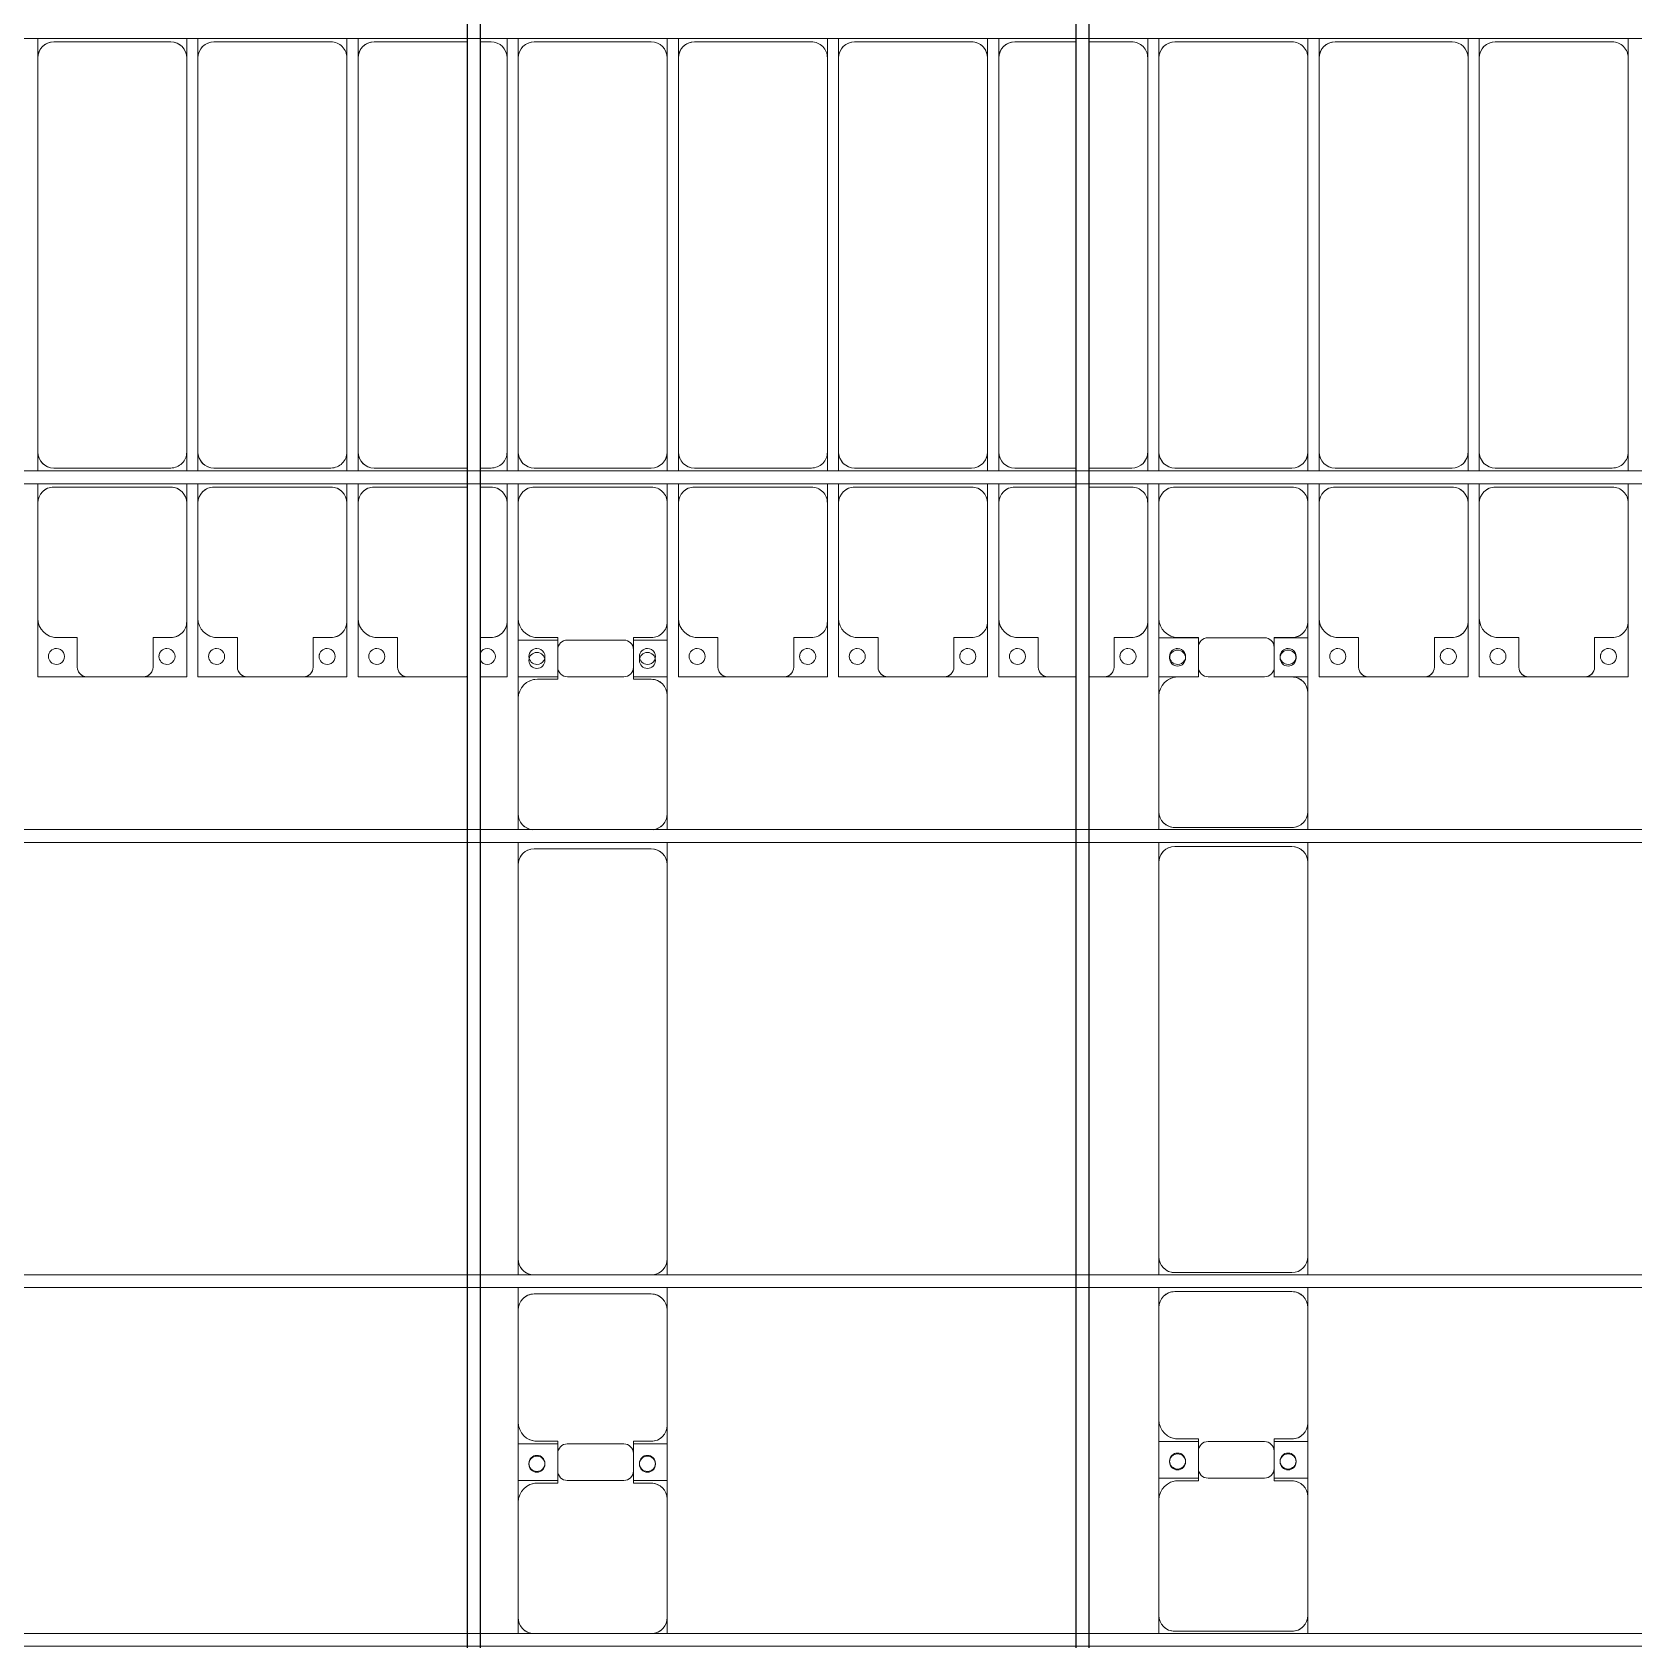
# Model space of a CAD drawing. Header units: millimetres. Extents: x -147246 to 112336, y -213734 to -86506.
# Drawn here: x -99865 to -94865, y -135865 to -130845 of the extents above; entities that cross this region are included whole.
import ezdxf

# ---------------------------------------------------------------- set-up
doc = ezdxf.new("R2010")
doc.units = ezdxf.units.MM
doc.layers.add('A-GENM', color=13, linetype='Continuous', lineweight=9)
doc.layers.add('S-BEAM', color=12, linetype='Continuous', lineweight=9)

# ---------------------------------------------------------------- blocks, each defined once
blk = doc.blocks.new('Dải phao đi lại kèm đỡ invester - DẢI PHAO ĐI LẠI-14853-BỐ TRÍ KHUNG KẾT CẤU BÈ PIN 05')
at = {"layer": 'A-GENM', "color": 7}
for p, q in [((40258.4, 620.3), (40258.4, 680.8)), ((40673.4, 670.3), (40308.4, 670.3)), ((40723.4, 680.8), (40723.4, 620.3)), ((40758.4, 620.3), (40758.4, 680.8)), ((41173.4, 670.3), (40808.4, 670.3)), ((41223.4, 680.8), (41223.4, 620.3)), ((41258.4, 620.3), (41258.4, 680.8)), ((41599.8, 670.3), (41308.4, 670.3)), ((41673.4, 670.3), (41639.8, 670.3)), ((41723.4, 680.8), (41723.4, 620.3)), ((41758.4, 620.3), (41758.4, 680.8)), ((42173.4, 670.3), (41808.4, 670.3)), ((42223.4, 680.8), (42223.4, 620.3)), ((42258.4, 620.3), (42258.4, 680.8)), ((42673.4, 670.3), (42308.4, 670.3)), ((42723.4, 680.8), (42723.4, 620.3)), ((42758.4, 620.3), (42758.4, 680.8)), ((43173.4, 670.3), (42808.4, 670.3)), ((43223.4, 680.8), (43223.4, 620.3)), ((43258.4, 620.3), (43258.4, 680.8)), ((43499.8, 670.3), (43308.4, 670.3)), ((43673.4, 670.3), (43539.8, 670.3)), ((43723.4, 680.8), (43723.4, 620.3)), ((43758.4, 620.3), (43758.4, 680.8)), ((44173.4, 670.3), (43808.4, 670.3)), ((44223.4, 680.8), (44223.4, 620.3)), ((44258.4, 620.3), (44258.4, 680.8)), ((44673.4, 670.3), (44308.4, 670.3)), ((44723.4, 680.8), (44723.4, 620.3)), ((44758.4, 620.3), (44758.4, 680.8)), ((45173.4, 670.3), (44808.4, 670.3)), ((45223.4, 680.8), (45223.4, 620.3)), ((40258.4, 620.3), (40258.4, -610.3)), ((40723.4, -610.3), (40723.4, 620.3)), ((40758.4, 620.3), (40758.4, -610.3)), ((41223.4, -610.3), (41223.4, 620.3)), ((41258.4, 620.3), (41258.4, -610.3)), ((41723.4, -610.3), (41723.4, 620.3)), ((41758.4, 620.3), (41758.4, -610.3)), ((42223.4, -610.3), (42223.4, 620.3)), ((42258.4, 620.3), (42258.4, -610.3)), ((42723.4, -610.3), (42723.4, 620.3)), ((42758.4, 620.3), (42758.4, -610.3)), ((43223.4, -610.3), (43223.4, 620.3)), ((43258.4, 620.3), (43258.4, -610.3)), ((43723.4, -610.3), (43723.4, 620.3)), ((43758.4, 620.3), (43758.4, -610.3)), ((44223.4, -610.3), (44223.4, 620.3)), ((44258.4, 620.3), (44258.4, -610.3)), ((44723.4, -610.3), (44723.4, 620.3)), ((44758.4, 620.3), (44758.4, -610.3)), ((45223.4, -610.3), (45223.4, 620.3)), ((40258.4, -669.2), (40258.4, -610.3)), ((40723.4, -610.3), (40723.4, -669.2)), ((40758.4, -669.2), (40758.4, -610.3)), ((41223.4, -610.3), (41223.4, -669.2)), ((41258.4, -669.2), (41258.4, -610.3)), ((41723.4, -610.3), (41723.4, -669.2)), ((41758.4, -669.2), (41758.4, -610.3)), ((42223.4, -610.3), (42223.4, -669.2)), ((42258.4, -669.2), (42258.4, -610.3)), ((42723.4, -610.3), (42723.4, -669.2)), ((42758.4, -669.2), (42758.4, -610.3)), ((43223.4, -610.3), (43223.4, -669.2)), ((43258.4, -669.2), (43258.4, -610.3)), ((43723.4, -610.3), (43723.4, -669.2)), ((43758.4, -669.2), (43758.4, -610.3)), ((44223.4, -610.3), (44223.4, -669.2)), ((44258.4, -669.2), (44258.4, -610.3)), ((44723.4, -610.3), (44723.4, -669.2)), ((44758.4, -669.2), (44758.4, -610.3)), ((45223.4, -610.3), (45223.4, -669.2)), ((40308.4, -660.3), (40673.4, -660.3)), ((40808.4, -660.3), (41173.4, -660.3)), ((41308.4, -660.3), (41599.8, -660.3)), ((41639.8, -660.3), (41673.4, -660.3)), ((41808.4, -660.3), (42173.4, -660.3)), ((42308.4, -660.3), (42673.4, -660.3)), ((42808.4, -660.3), (43173.4, -660.3)), ((43308.4, -660.3), (43499.8, -660.3)), ((43539.8, -660.3), (43673.4, -660.3)), ((43808.4, -660.3), (44173.4, -660.3)), ((44308.4, -660.3), (44673.4, -660.3)), ((44808.4, -660.3), (45173.4, -660.3)), ((40258.4, -769.7), (40258.4, -709.2)), ((40673.4, -719.7), (40308.4, -719.7)), ((40723.4, -709.2), (40723.4, -769.7)), ((40758.4, -769.7), (40758.4, -709.2)), ((41173.4, -719.7), (40808.4, -719.7)), ((41223.4, -709.2), (41223.4, -769.7)), ((41258.4, -769.7), (41258.4, -709.2)), ((41599.8, -719.7), (41308.4, -719.7)), ((41673.4, -719.7), (41639.8, -719.7)), ((41723.4, -709.2), (41723.4, -769.7)), ((41758.4, -769.7), (41758.4, -709.2)), ((42173.4, -719.7), (41808.4, -719.7)), ((42223.4, -709.2), (42223.4, -769.7)), ((42258.4, -769.7), (42258.4, -709.2)), ((42673.4, -719.7), (42308.4, -719.7)), ((42723.4, -709.2), (42723.4, -769.7)), ((42758.4, -769.7), (42758.4, -709.2)), ((43173.4, -719.7), (42808.4, -719.7)), ((43223.4, -709.2), (43223.4, -769.7)), ((43258.4, -769.7), (43258.4, -709.2)), ((43499.8, -719.7), (43308.4, -719.7)), ((43673.4, -719.7), (43539.8, -719.7)), ((43723.4, -709.2), (43723.4, -769.7)), ((43758.4, -769.7), (43758.4, -709.2)), ((44173.4, -719.7), (43808.4, -719.7)), ((44223.4, -709.2), (44223.4, -769.7)), ((44258.4, -769.7), (44258.4, -709.2)), ((44673.4, -719.7), (44308.4, -719.7)), ((44723.4, -709.2), (44723.4, -769.7)), ((44758.4, -769.7), (44758.4, -709.2)), ((45173.4, -719.7), (44808.4, -719.7)), ((45223.4, -709.2), (45223.4, -769.7)), ((40258.4, -769.7), (40258.4, -1129.7)), ((40723.4, -1139.7), (40723.4, -769.7)), ((40758.4, -769.7), (40758.4, -1129.7)), ((41223.4, -1139.7), (41223.4, -769.7)), ((41258.4, -769.7), (41258.4, -1129.7)), ((41723.4, -1139.7), (41723.4, -769.7)), ((41758.4, -769.7), (41758.4, -1129.7)), ((42223.4, -1139.7), (42223.4, -769.7)), ((42258.4, -769.7), (42258.4, -1129.7)), ((42723.4, -1139.7), (42723.4, -769.7)), ((42758.4, -769.7), (42758.4, -1129.7)), ((43223.4, -1139.7), (43223.4, -769.7)), ((43258.4, -769.7), (43258.4, -1129.7)), ((43723.4, -1139.7), (43723.4, -769.7)), ((43758.4, -769.7), (43758.4, -1129.7)), ((44223.4, -1139.7), (44223.4, -769.7)), ((44258.4, -769.7), (44258.4, -1129.7)), ((44723.4, -1139.7), (44723.4, -769.7)), ((44758.4, -769.7), (44758.4, -1129.7)), ((45223.4, -1139.7), (45223.4, -769.7)), ((40258.4, -1312.2), (40258.4, -1129.7)), ((40723.4, -1139.7), (40723.4, -1312.2)), ((40758.4, -1312.2), (40758.4, -1129.7)), ((41223.4, -1139.7), (41223.4, -1312.2)), ((41258.4, -1312.2), (41258.4, -1129.7)), ((41723.4, -1139.7), (41723.4, -1312.2)), ((41758.4, -1312.2), (41758.4, -1129.7)), ((42223.4, -1139.7), (42223.4, -1312.2)), ((42258.4, -1312.2), (42258.4, -1129.7)), ((42723.4, -1139.7), (42723.4, -1312.2)), ((42758.4, -1312.2), (42758.4, -1129.7)), ((43223.4, -1139.7), (43223.4, -1312.2)), ((43258.4, -1312.2), (43258.4, -1129.7)), ((43723.4, -1139.7), (43723.4, -1312.2)), ((43758.4, -1312.2), (43758.4, -1129.7)), ((44223.4, -1139.7), (44223.4, -1312.2)), ((44258.4, -1312.2), (44258.4, -1129.7)), ((44723.4, -1139.7), (44723.4, -1312.2)), ((44758.4, -1312.2), (44758.4, -1129.7)), ((45223.4, -1139.7), (45223.4, -1312.2)), ((40318.4, -1189.7), (40381.8, -1189.7)), ((40381.8, -1189.7), (40381.8, -1282.2)), ((40618.2, -1282.2), (40618.2, -1189.7)), ((40618.2, -1189.7), (40673.4, -1189.7)), ((40818.4, -1189.7), (40881.8, -1189.7)), ((40881.8, -1189.7), (40881.8, -1282.2)), ((41118.2, -1282.2), (41118.2, -1189.7)), ((41118.2, -1189.7), (41173.4, -1189.7)), ((41318.4, -1189.7), (41381.8, -1189.7)), ((41381.8, -1189.7), (41381.8, -1282.2)), ((41639.8, -1189.7), (41673.4, -1189.7)), ((41818.4, -1189.7), (41881.8, -1189.7)), ((41881.8, -1189.7), (41881.8, -1282.2)), ((42118.2, -1282.2), (42118.2, -1189.7)), ((42118.2, -1189.7), (42173.4, -1189.7)), ((42318.4, -1189.7), (42381.8, -1189.7)), ((42381.8, -1189.7), (42381.8, -1282.2)), ((42618.2, -1282.2), (42618.2, -1189.7)), ((42618.2, -1189.7), (42673.4, -1189.7)), ((42818.4, -1189.7), (42881.8, -1189.7)), ((42881.8, -1189.7), (42881.8, -1282.2)), ((43118.2, -1282.2), (43118.2, -1189.7)), ((43118.2, -1189.7), (43173.4, -1189.7)), ((43318.4, -1189.7), (43381.8, -1189.7)), ((43381.8, -1189.7), (43381.8, -1282.2)), ((43618.2, -1282.2), (43618.2, -1189.7)), ((43618.2, -1189.7), (43673.4, -1189.7)), ((43818.4, -1189.7), (43881.8, -1189.7)), ((43881.8, -1189.7), (43881.8, -1282.2)), ((44118.2, -1282.2), (44118.2, -1189.7)), ((44118.2, -1189.7), (44173.4, -1189.7)), ((44318.4, -1189.7), (44381.8, -1189.7)), ((44381.8, -1189.7), (44381.8, -1282.2)), ((44618.2, -1282.2), (44618.2, -1189.7)), ((44618.2, -1189.7), (44673.4, -1189.7)), ((44818.4, -1189.7), (44881.8, -1189.7)), ((44881.8, -1189.7), (44881.8, -1282.2)), ((45118.2, -1282.2), (45118.2, -1189.7)), ((45118.2, -1189.7), (45173.4, -1189.7)), ((40411.8, -1312.2), (40258.4, -1312.2)), ((40411.8, -1312.2), (40588.2, -1312.2)), ((40723.4, -1312.2), (40588.2, -1312.2)), ((40911.8, -1312.2), (40758.4, -1312.2)), ((40911.8, -1312.2), (41088.2, -1312.2)), ((41223.4, -1312.2), (41088.2, -1312.2)), ((41411.8, -1312.2), (41258.4, -1312.2)), ((41411.8, -1312.2), (41588.2, -1312.2)), ((41599.8, -1312.2), (41588.2, -1312.2)), ((41723.4, -1312.2), (41639.8, -1312.2)), ((41881.6, -1312.2), (41758.4, -1312.2)), ((41911.8, -1312.2), (42088.2, -1312.2)), ((42223.4, -1312.2), (42118, -1312.2)), ((42411.8, -1312.2), (42258.4, -1312.2)), ((42411.8, -1312.2), (42588.2, -1312.2)), ((42723.4, -1312.2), (42588.2, -1312.2)), ((42911.8, -1312.2), (42758.4, -1312.2)), ((42911.8, -1312.2), (43088.2, -1312.2)), ((43223.4, -1312.2), (43088.2, -1312.2)), ((43411.8, -1312.2), (43258.4, -1312.2)), ((43411.8, -1312.2), (43499.8, -1312.2)), ((43539.8, -1312.2), (43588.2, -1312.2)), ((43723.4, -1312.2), (43588.2, -1312.2)), ((43881.7, -1312.2), (43758.4, -1312.2)), ((43911.8, -1312.2), (44088.2, -1312.2)), ((44223.4, -1312.2), (44117.1, -1312.2)), ((44411.8, -1312.2), (44258.4, -1312.2)), ((44411.8, -1312.2), (44588.2, -1312.2)), ((44723.4, -1312.2), (44588.2, -1312.2)), ((44911.8, -1312.2), (44758.4, -1312.2)), ((44911.8, -1312.2), (45088.2, -1312.2)), ((45223.4, -1312.2), (45088.2, -1312.2))]:
    blk.add_line(p, q, dxfattribs=at)
for centre, radius, start, end in [((40308.4, 620.3), 50, 90, 180), ((40308.4, 620.3), 50, 90, 165), ((40673.4, 620.3), 50, 0, 90), ((40673.4, 620.3), 50, 0, 89.2421), ((40808.4, 620.3), 50, 90, 180), ((40808.4, 620.3), 50, 90, 165), ((41173.4, 620.3), 50, 360, 90), ((41173.4, 620.3), 50, 360, 90), ((41308.4, 620.3), 50, 90, 180), ((41308.4, 620.3), 50, 90, 165), ((41673.4, 620.3), 50, 0, 90), ((41673.4, 620.3), 50, 0, 90), ((41808.4, 620.3), 50, 90, 180), ((41808.4, 620.3), 50, 90, 165), ((42173.4, 620.3), 50, 0, 90), ((42173.4, 620.3), 50, 0, 90), ((42308.4, 620.3), 50, 90, 180), ((42308.4, 620.3), 50, 90, 165), ((42673.4, 620.3), 50, 360, 90), ((42673.4, 620.3), 50, 360, 90), ((42808.4, 620.3), 50, 90, 180), ((42808.4, 620.3), 50, 90, 165), ((43173.4, 620.3), 50, 0, 90), ((43173.4, 620.3), 50, 45, 90), ((43308.4, 620.3), 50, 90, 180), ((43308.4, 620.3), 50, 90, 165), ((43673.4, 620.3), 50, 360, 90), ((43673.4, 620.3), 50, 360, 90), ((43808.4, 620.3), 50, 90, 180), ((43808.4, 620.3), 50, 90, 165), ((44173.4, 620.3), 50, 360, 90), ((44173.4, 620.3), 50, 360, 90), ((44308.4, 620.3), 50, 90, 180), ((44308.4, 620.3), 50, 90, 165), ((44673.4, 620.3), 50, 0, 90), ((44673.4, 620.3), 50, 0, 90), ((44808.4, 620.3), 50, 90, 180), ((44808.4, 620.3), 50, 90, 165), ((45173.4, 620.3), 50, 360, 90), ((45173.4, 620.3), 50, 360, 90), ((43173.4, 620.3), 50, 0, 39.5622), ((40308.4, -610.3), 50, 180, 270), ((40308.4, -610.3), 50, 180, 255), ((40673.4, -610.3), 50, 270, 0), ((40673.4, -610.3), 50, 315, 0), ((40808.4, -610.3), 50, 180, 270), ((40808.4, -610.3), 50, 180, 255), ((41173.4, -610.3), 50, 270, 0), ((41173.4, -610.3), 50, 315, 0), ((41308.4, -610.3), 50, 180, 270), ((41308.4, -610.3), 50, 180, 255), ((41673.4, -610.3), 50, 270, 0), ((41673.4, -610.3), 50, 315, 0), ((41808.4, -610.3), 50, 180, 270), ((41808.4, -610.3), 50, 180, 255), ((42173.4, -610.3), 50, 270, 360), ((42173.4, -610.3), 50, 315, 360), ((42308.4, -610.3), 50, 180, 270), ((42308.4, -610.3), 50, 180, 255), ((42673.4, -610.3), 50, 270, 0), ((42673.4, -610.3), 50, 315, 0), ((42808.4, -610.3), 50, 180, 270), ((42808.4, -610.3), 50, 180, 255), ((43173.4, -610.3), 50, 270, 360), ((43173.4, -610.3), 50, 320.4476, 360), ((43308.4, -610.3), 50, 180, 270), ((43308.4, -610.3), 50, 180, 255), ((43673.4, -610.3), 50, 270, 360), ((43673.4, -610.3), 50, 315, 360), ((43808.4, -610.3), 50, 180, 270), ((43808.4, -610.3), 50, 180, 255), ((44173.4, -610.3), 50, 270, 360), ((44173.4, -610.3), 50, 315, 360), ((44308.4, -610.3), 50, 180, 270), ((44308.4, -610.3), 50, 180, 255), ((44673.4, -610.3), 50, 270, 360), ((44673.4, -610.3), 50, 315, 360), ((44808.4, -610.3), 50, 180, 270), ((44808.4, -610.3), 50, 180, 255), ((45173.4, -610.3), 50, 270, 0), ((45173.4, -610.3), 50, 315, 0), ((40308.4, -769.7), 50, 90, 180), ((40308.4, -769.7), 50, 90, 135), ((40673.4, -769.7), 50, 0, 90), ((40673.4, -769.7), 50, 45, 89.2357), ((40808.4, -769.7), 50, 90, 180), ((40808.4, -769.7), 50, 90, 135), ((41173.4, -769.7), 50, 0, 90), ((41173.4, -769.7), 50, 45, 90), ((41308.4, -769.7), 50, 90, 180), ((41308.4, -769.7), 50, 90, 135), ((41673.4, -769.7), 50, 0, 90), ((41673.4, -769.7), 50, 45, 90), ((41808.4, -769.7), 50, 90, 180), ((41808.4, -769.7), 50, 90, 135), ((42173.4, -769.7), 50, 360, 90), ((42173.4, -769.7), 50, 45, 90), ((42308.4, -769.7), 50, 90, 180), ((42308.4, -769.7), 50, 90, 135), ((42673.4, -769.7), 50, 360, 90), ((42673.4, -769.7), 50, 45, 90), ((42808.4, -769.7), 50, 90, 180), ((42808.4, -769.7), 50, 90, 135), ((43173.4, -769.7), 50, 0, 90), ((43173.4, -769.7), 50, 45, 90), ((43308.4, -769.7), 50, 90, 180), ((43308.4, -769.7), 50, 90, 135), ((43673.4, -769.7), 50, 360, 90), ((43673.4, -769.7), 50, 45, 90), ((43808.4, -769.7), 50, 90, 180), ((43808.4, -769.7), 50, 90, 135), ((44173.4, -769.7), 50, 360, 90), ((44173.4, -769.7), 50, 45, 90), ((44308.4, -769.7), 50, 90, 180), ((44308.4, -769.7), 50, 90, 135), ((44673.4, -769.7), 50, 0, 90), ((44673.4, -769.7), 50, 45, 90), ((44808.4, -769.7), 50, 90, 180), ((44808.4, -769.7), 50, 90, 135), ((45173.4, -769.7), 50, 360, 90), ((45173.4, -769.7), 50, 45, 90), ((40318.4, -1129.7), 60, 180, 270), ((40673.4, -1139.7), 50, 270, 0), ((40818.4, -1129.7), 60, 180, 270), ((41173.4, -1139.7), 50, 270, 360), ((41318.4, -1129.7), 60, 180, 270), ((41673.4, -1139.7), 50, 270, 360), ((41818.4, -1129.7), 60, 180, 270), ((42173.4, -1139.7), 50, 270, 0), ((42318.4, -1129.7), 60, 180, 270), ((42673.4, -1139.7), 50, 270, 0), ((42818.4, -1129.7), 60, 180, 270), ((43173.4, -1139.7), 50, 270, 0), ((43318.4, -1129.7), 60, 180, 270), ((43673.4, -1139.7), 50, 270, 360), ((43818.4, -1129.7), 60, 180, 270), ((44173.4, -1139.7), 50, 270, 360), ((44318.4, -1129.7), 60, 180, 270), ((44673.4, -1139.7), 50, 270, 360), ((44818.4, -1129.7), 60, 180, 270), ((45173.4, -1139.7), 50, 270, 0), ((40318.4, -1129.7), 60, 240, 270), ((40673.4, -1139.7), 50, 270.7665, 315), ((40818.4, -1129.7), 60, 240, 270), ((41173.4, -1139.7), 50, 270, 315), ((41318.4, -1129.7), 60, 240, 270), ((41673.4, -1139.7), 50, 270, 315), ((41818.4, -1129.7), 60, 240, 270), ((42173.4, -1139.7), 50, 270, 315), ((42318.4, -1129.7), 60, 240, 270), ((42673.4, -1139.7), 50, 270, 315), ((42818.4, -1129.7), 60, 240, 270), ((43173.4, -1139.7), 50, 270, 315), ((43318.4, -1129.7), 60, 240, 270), ((43673.4, -1139.7), 50, 270, 315), ((43818.4, -1129.7), 60, 240, 270), ((44173.4, -1139.7), 50, 270, 315), ((44318.4, -1129.7), 60, 240, 270), ((44673.4, -1139.7), 50, 270, 315), ((44818.4, -1129.7), 60, 240, 270), ((45173.4, -1139.7), 50, 270, 315), ((40316.8, -1248.6), 25, 90, 270), ((40316.8, -1248.6), 25, 270, 90), ((40661.8, -1248.6), 25, 90, 270), ((40661.8, -1248.6), 25, 165, 180), ((40661.8, -1248.6), 25, 270, 90), ((40816.8, -1248.6), 25, 90, 270), ((40816.8, -1248.6), 25, 270, 90), ((41161.8, -1248.6), 25, 90, 270), ((41161.8, -1248.6), 25, 165, 180), ((41161.8, -1248.6), 25, 270, 90), ((41316.8, -1248.6), 25, 90, 270), ((41316.8, -1248.6), 25, 270, 90), ((41661.8, -1248.6), 25, 90, 150), ((41661.8, -1248.6), 25, 270, 90), ((41816.8, -1248.6), 25, 90, 270), ((41816.8, -1248.6), 25, 270, 90), ((42161.8, -1248.6), 25, 90, 270), ((42161.8, -1248.6), 25, 270, 90), ((42316.8, -1248.6), 25, 90, 270), ((42316.8, -1248.6), 25, 270, 90), ((42661.8, -1248.6), 25, 90, 270), ((42661.8, -1248.6), 25, 165, 180), ((42661.8, -1248.6), 25, 270, 90), ((42816.8, -1248.6), 25, 90, 270), ((42816.8, -1248.6), 25, 270, 90), ((43161.8, -1248.6), 25, 90, 270), ((43161.8, -1248.6), 25, 165, 180), ((43161.8, -1248.6), 25, 270, 90), ((43316.8, -1248.6), 25, 90, 270), ((43316.8, -1248.6), 25, 270, 90), ((43661.8, -1248.6), 25, 90, 270), ((43661.8, -1248.6), 25, 165, 180), ((43661.8, -1248.6), 25, 270, 90), ((43816.8, -1248.6), 25, 90, 270), ((43816.8, -1248.6), 25, 270, 90), ((44161.8, -1248.6), 25, 90, 270), ((44161.8, -1248.6), 25, 270, 90), ((44316.8, -1248.6), 25, 90, 270), ((44316.8, -1248.6), 25, 270, 90), ((44661.8, -1248.6), 25, 90, 270), ((44661.8, -1248.6), 25, 165, 180), ((44661.8, -1248.6), 25, 270, 90), ((44816.8, -1248.6), 25, 90, 270), ((44816.8, -1248.6), 25, 270, 90), ((45161.8, -1248.6), 25, 90, 270), ((45161.8, -1248.6), 25, 165, 180), ((45161.8, -1248.6), 25, 270, 90), ((40411.8, -1282.2), 30, 180, 270), ((40411.8, -1282.2), 30, 210, 270), ((40588.2, -1282.2), 30, 270, 0), ((40588.2, -1282.2), 30, 270, 330), ((40911.8, -1282.2), 30, 180, 270), ((40911.8, -1282.2), 30, 210, 270), ((41088.2, -1282.2), 30, 270, 360), ((41088.2, -1282.2), 30, 270, 330), ((41411.8, -1282.2), 30, 180, 270), ((41411.8, -1282.2), 30, 210, 270), ((41661.8, -1248.6), 25, 210, 270), ((41911.8, -1282.2), 30, 180, 270), ((42088.2, -1282.2), 30, 270, 360), ((42411.8, -1282.2), 30, 180, 270), ((42411.8, -1282.2), 30, 210, 270), ((42588.2, -1282.2), 30, 270, 360), ((42588.2, -1282.2), 30, 270, 330), ((42911.8, -1282.2), 30, 180, 270), ((42911.8, -1282.2), 30, 210, 270), ((43088.2, -1282.2), 30, 270, 0), ((43088.2, -1282.2), 30, 270, 330), ((43411.8, -1282.2), 30, 180, 270), ((43411.8, -1282.2), 30, 210, 270), ((43588.2, -1282.2), 30, 270, 0), ((43588.2, -1282.2), 30, 270, 330), ((43911.8, -1282.2), 30, 180, 270), ((44088.2, -1282.2), 30, 270, 360), ((44411.8, -1282.2), 30, 180, 270), ((44411.8, -1282.2), 30, 210, 270), ((44588.2, -1282.2), 30, 270, 360), ((44588.2, -1282.2), 30, 270, 330), ((44911.8, -1282.2), 30, 180, 270), ((44911.8, -1282.2), 30, 210, 270), ((45088.2, -1282.2), 30, 270, 0), ((45088.2, -1282.2), 30, 270, 330), ((41588.2, -1282.2), 30, 270, 285), ((41588.2, -1282.2), 30, 270, 285)]:
    blk.add_arc(centre, radius, start, end, dxfattribs=at)
blk = doc.blocks.new('Dầm C52 - Dầm C52-18775-BỐ TRÍ KHUNG KẾT CẤU BÈ PIN 05')
at = {"layer": 'S-BEAM', "color": 1}
blk.add_line((-74474.3, 20), (74474.3, 20), dxfattribs=at)
blk = doc.blocks.new('Dầm C52 - Dầm C52-18776-BỐ TRÍ KHUNG KẾT CẤU BÈ PIN 05')
at = {"layer": 'S-BEAM', "color": 1}
for p, q in [((-74474.3, 20), (74474.3, 20)), ((74474.3, -20), (-74474.3, -20))]:
    blk.add_line(p, q, dxfattribs=at)
blk = doc.blocks.new('Dầm C52 - Dầm C52-18777-BỐ TRÍ KHUNG KẾT CẤU BÈ PIN 05')
at = {"layer": 'S-BEAM', "color": 1}
for p, q in [((-74474.3, 20), (74474.3, 20)), ((74474.3, -20), (-74474.3, -20))]:
    blk.add_line(p, q, dxfattribs=at)
blk = doc.blocks.new('Dai phao do pin - DẢI PHAO ĐỠ PIN-35002-BỐ TRÍ KHUNG KẾT CẤU BÈ PIN 05')
at = {"layer": 'A-GENM', "color": 7}
for p, q in [((65973.2, 241.6), (66029.7, 241.6)), ((66389.7, 241.6), (66029.7, 241.6)), ((66389.7, 241.6), (66572.2, 241.6)), ((66457.8, 241.6), (66640.3, 241.6)), ((66457.8, 118.2), (66457.8, 241.6)), ((66572.2, 241.6), (66572.2, 118.2)), ((66990.3, 241.6), (66640.3, 241.6)), ((66990.3, 241.6), (67053.2, 241.6)), ((67093.2, 241.6), (67149.7, 241.6)), ((68380.3, 241.6), (67149.7, 241.6)), ((68380.3, 241.6), (68443.2, 241.6)), ((68483.2, 241.6), (68539.7, 241.6)), ((68899.7, 241.6), (68539.7, 241.6)), ((68899.7, 241.6), (69082.2, 241.6)), ((69082.2, 241.6), (69082.2, 117.9)), ((65979.7, 191.6), (65979.7, -173.4)), ((66449.7, 118.2), (66449.7, 181.6)), ((66580.3, 181.6), (66580.3, 118.2)), ((67040.3, -173.4), (67040.3, 191.6)), ((67099.7, 191.6), (67099.7, -173.4)), ((68430.3, -173.4), (68430.3, 191.6)), ((68489.7, 191.6), (68489.7, -173.4)), ((68959.7, 118.2), (68959.7, 181.6)), ((66542.2, 118.2), (66449.7, 118.2)), ((66580.3, 118.2), (66487.8, 118.2)), ((69052.2, 118.2), (68959.7, 118.2)), ((66457.8, 88.2), (66457.8, -88.2)), ((66572.2, -88.2), (66572.2, 88.2)), ((69082.2, -88.2), (69082.2, 88.2)), ((66449.7, -173.4), (66449.7, -118.2)), ((66449.7, -118.2), (66542.2, -118.2)), ((66457.8, -223.4), (66457.8, -118.2)), ((66487.8, -118.2), (66580.3, -118.2)), ((66572.2, -118.2), (66572.2, -223.4)), ((66580.3, -118.2), (66580.3, -173.4)), ((68959.7, -173.4), (68959.7, -118.2)), ((68959.7, -118.2), (69052.2, -118.2)), ((69082.2, -117.5), (69082.2, -223.4)), ((66029.7, -223.4), (65973.2, -223.4)), ((66029.7, -223.4), (66399.7, -223.4)), ((66572.2, -223.4), (66399.7, -223.4)), ((66630.3, -223.4), (66457.8, -223.4)), ((66630.3, -223.4), (66990.3, -223.4)), ((67053.2, -223.4), (66990.3, -223.4)), ((67149.7, -223.4), (67093.2, -223.4)), ((67149.7, -223.4), (68380.3, -223.4)), ((68443.2, -223.4), (68380.3, -223.4)), ((68539.7, -223.4), (68483.2, -223.4)), ((68539.7, -223.4), (68909.7, -223.4)), ((69082.2, -223.4), (68909.7, -223.4))]:
    blk.add_line(p, q, dxfattribs=at)
for centre, radius, start, end in [((66029.7, 191.6), 50, 90, 180), ((66029.7, 191.6), 50, 135, 180), ((66389.7, 181.6), 60, 0, 90), ((66389.7, 181.6), 60, 0, 30), ((66508.6, 183.2), 25, 360, 180), ((66511.4, 183.2), 25, 0, 180), ((66640.3, 181.6), 60, 90, 180), ((66640.3, 181.6), 60, 150, 180), ((66990.3, 191.6), 50, 0, 90), ((66990.3, 191.6), 50, 0, 45), ((67149.7, 191.6), 50, 90, 180), ((67149.7, 191.6), 50, 105, 180), ((68380.3, 191.6), 50, 360, 90), ((68380.3, 191.6), 50, 15, 90), ((68539.7, 191.6), 50, 90, 180), ((68539.7, 191.6), 50, 135, 180), ((68899.7, 181.6), 60, 0, 90), ((68899.7, 181.6), 60, 0, 30), ((69018.6, 183.2), 25, 0, 180), ((66508.6, 183.2), 25, 180, 0), ((66511.4, 183.2), 25, 180, 0), ((69018.6, 183.2), 25, 180, 0), ((66487.8, 88.2), 30, 90, 180), ((66542.2, 88.2), 30, 0, 90), ((69052.2, 88.2), 30, 0, 90), ((66487.8, -88.2), 30, 180, 270), ((66542.2, -88.2), 30, 270, 0), ((69052.2, -88.2), 30, 270, 0), ((66508.6, -161.8), 25, 0, 180), ((66511.4, -161.8), 25, 0, 180), ((69018.6, -161.8), 25, 0, 180), ((66029.7, -173.4), 50, 180, 270), ((66029.7, -173.4), 50, 180, 225), ((66399.7, -173.4), 50, 270, 0), ((66399.7, -173.4), 50, 315, 0), ((66508.6, -161.8), 25, 180, 0), ((66511.4, -161.8), 25, 180, 360), ((66630.3, -173.4), 50, 180, 270), ((66630.3, -173.4), 50, 180, 225), ((66990.3, -173.4), 50, 270, 0), ((66990.3, -173.4), 50, 315, 0), ((67149.7, -173.4), 50, 180, 270), ((67149.7, -173.4), 50, 180, 270), ((68380.3, -173.4), 50, 270, 360), ((68380.3, -173.4), 50, 285, 360), ((68539.7, -173.4), 50, 180, 270), ((68539.7, -173.4), 50, 180, 225), ((68909.7, -173.4), 50, 270, 360), ((68909.7, -173.4), 50, 315, 360), ((69018.6, -161.8), 25, 180, 0)]:
    blk.add_arc(centre, radius, start, end, dxfattribs=at)
blk = doc.blocks.new('Dầm C52 - Hộp 40x60-25898-BỐ TRÍ KHUNG KẾT CẤU BÈ PIN 05')
at = {"layer": 'S-BEAM', "color": 3, "lineweight": 25}
for p, q in [((-55982.1, 20), (55982.1, 20)), ((55982.1, -20), (-55982.1, -20))]:
    blk.add_line(p, q, dxfattribs=at)
blk = doc.blocks.new('Dai phao do pin - DẢI PHAO ĐỠ PIN-36473-BỐ TRÍ KHUNG KẾT CẤU BÈ PIN 05')
at = {"layer": 'A-GENM', "color": 7}
for p, q in [((30840.5, 241.6), (30889.7, 241.6)), ((31249.7, 241.6), (30889.7, 241.6)), ((31249.7, 241.6), (31432.2, 241.6)), ((31317.8, 241.6), (31500.3, 241.6)), ((31317.8, 118.2), (31317.8, 241.6)), ((31432.2, 241.6), (31432.2, 118.2)), ((31850.3, 241.6), (31500.3, 241.6)), ((31850.3, 241.6), (31920.5, 241.6)), ((31960.5, 241.6), (32009.7, 241.6)), ((33240.3, 241.6), (32009.7, 241.6)), ((33240.3, 241.6), (33310.5, 241.6)), ((33350.5, 241.6), (33399.7, 241.6)), ((33759.7, 241.6), (33399.7, 241.6)), ((33759.7, 241.6), (33942.2, 241.6)), ((33942.2, 241.6), (33942.2, 118)), ((31309.7, 118.2), (31309.7, 181.6)), ((31440.3, 181.6), (31440.3, 118.2)), ((31900.3, -173.4), (31900.3, 191.6)), ((33290.3, -173.4), (33290.3, 191.6)), ((33819.7, 118.2), (33819.7, 181.6)), ((31402.2, 118.2), (31309.7, 118.2)), ((31440.3, 118.2), (31347.8, 118.2)), ((33912.2, 118.2), (33819.7, 118.2)), ((31317.8, 88.2), (31317.8, -88.2)), ((31432.2, -88.2), (31432.2, 88.2)), ((33942.2, -88.2), (33942.2, 88.2)), ((31309.7, -173.4), (31309.7, -118.2)), ((31309.7, -118.2), (31402.2, -118.2)), ((31317.8, -223.4), (31317.8, -118.2)), ((31347.8, -118.2), (31440.3, -118.2)), ((31432.2, -118.2), (31432.2, -223.4)), ((31440.3, -118.2), (31440.3, -173.4)), ((33819.7, -173.4), (33819.7, -118.2)), ((33819.7, -118.2), (33912.2, -118.2)), ((33942.2, -118.4), (33942.2, -223.4)), ((30889.7, -223.4), (30840.5, -223.4)), ((30889.7, -223.4), (31259.7, -223.4)), ((31432.2, -223.4), (31259.7, -223.4)), ((31490.3, -223.4), (31317.8, -223.4)), ((31490.3, -223.4), (31850.3, -223.4)), ((31920.5, -223.4), (31850.3, -223.4)), ((32009.7, -223.4), (31960.5, -223.4)), ((32009.7, -223.4), (33240.3, -223.4)), ((33310.5, -223.4), (33240.3, -223.4)), ((33399.7, -223.4), (33350.5, -223.4)), ((33399.7, -223.4), (33769.7, -223.4)), ((33942.2, -223.4), (33769.7, -223.4))]:
    blk.add_line(p, q, dxfattribs=at)
for centre, radius, start, end in [((30889.7, 191.6), 50, 90, 173.0595), ((30889.7, 191.6), 50, 135, 173.0595), ((31249.7, 181.6), 60, 360, 90), ((31249.7, 181.6), 60, 360, 30), ((31368.6, 183.2), 25, 360, 180), ((31371.4, 183.2), 25, 0, 180), ((31500.3, 181.6), 60, 90, 180), ((31500.3, 181.6), 60, 150, 180), ((31850.3, 191.6), 50, 0, 90), ((31850.3, 191.6), 50, 0, 45), ((32009.7, 191.6), 50, 90, 173.0595), ((32009.7, 191.6), 50, 105, 173.0595), ((33240.3, 191.6), 50, 360, 90), ((33240.3, 191.6), 50, 15, 90), ((33399.7, 191.6), 50, 90, 173.0595), ((33399.7, 191.6), 50, 135, 173.0595), ((33759.7, 181.6), 60, 360, 90), ((33759.7, 181.6), 60, 360, 30), ((33878.6, 183.2), 25, 0, 180), ((31368.6, 183.2), 25, 180, 360), ((31371.4, 183.2), 25, 180, 0), ((33878.6, 183.2), 25, 180, 0), ((31347.8, 88.2), 30, 90, 180), ((31402.2, 88.2), 30, 0, 90), ((33912.2, 88.2), 30, 360, 90), ((31347.8, -88.2), 30, 180, 270), ((31402.2, -88.2), 30, 270, 0), ((33912.2, -88.2), 30, 270, 360), ((31368.6, -161.8), 25, 360, 180), ((31371.4, -161.8), 25, 360, 180), ((33878.6, -161.8), 25, 0, 180), ((30889.7, -173.4), 50, 186.9405, 270), ((30889.7, -173.4), 50, 186.9405, 225), ((31259.7, -173.4), 50, 270, 360), ((31259.7, -173.4), 50, 315, 0), ((31368.6, -161.8), 25, 180, 360), ((31371.4, -161.8), 25, 180, 0), ((31490.3, -173.4), 50, 180, 270), ((31490.3, -173.4), 50, 180, 225), ((31850.3, -173.4), 50, 270, 0), ((31850.3, -173.4), 50, 315, 0), ((32009.7, -173.4), 50, 186.9405, 270), ((32009.7, -173.4), 50, 186.9405, 270), ((33240.3, -173.4), 50, 270, 0), ((33240.3, -173.4), 50, 285, 0), ((33399.7, -173.4), 50, 186.9405, 270), ((33399.7, -173.4), 50, 186.9405, 225), ((33769.7, -173.4), 50, 270, 360), ((33769.7, -173.4), 50, 315, 360), ((33878.6, -161.8), 25, 180, 0)]:
    blk.add_arc(centre, radius, start, end, dxfattribs=at)
blk = doc.blocks.new('Dầm C52 - Hộp 40x60-38180-BỐ TRÍ KHUNG KẾT CẤU BÈ PIN 05')
at = {"layer": 'S-BEAM', "color": 3, "lineweight": 25}
for p, q in [((-38419.7, 20), (38419.7, 20)), ((38419.7, -20), (-38419.7, -20))]:
    blk.add_line(p, q, dxfattribs=at)
blk = doc.blocks.new('HOBANMONG_BEPIN 5_rvt-1-BỐ TRÍ KHUNG KẾT CẤU BÈ PIN 05')
at = {"layer": 'A-GENM', "color": 3, "lineweight": 25}
for name, p, rotation in [('Dải phao đi lại kèm đỡ invester - DẢI PHAO ĐI LẠI-14853-BỐ TRÍ KHUNG KẾT CẤU BÈ PIN 05', (-140105.4, -131545.4), 359.9997710135151), ('Dai phao do pin - DẢI PHAO ĐỠ PIN-36473-BỐ TRÍ KHUNG KẾT CẤU BÈ PIN 05', (-98105.8, -166685.2), 89.99977101252024), ('Dai phao do pin - DẢI PHAO ĐỠ PIN-35002-BỐ TRÍ KHUNG KẾT CẤU BÈ PIN 05', (-96105.9, -201817.9), 89.99977101252024)]:
    blk.add_blockref(name, p, dxfattribs=dict(at, rotation=rotation))
at = {"layer": 'S-BEAM', "color": 3, "lineweight": 25}
for name, p, rotation in [('Dầm C52 - Hộp 40x60-38180-BỐ TRÍ KHUNG KẾT CẤU BÈ PIN 05', (-98485.6, -130974.4), 269.9997710125197), ('Dầm C52 - Hộp 40x60-25898-BỐ TRÍ KHUNG KẾT CẤU BÈ PIN 05', (-96585.7, -148536.8), 269.9997710125197), ('Dầm C52 - Dầm C52-18775-BỐ TRÍ KHUNG KẾT CẤU BÈ PIN 05', (-66080, -130844.9), 179.9997710135151), ('Dầm C52 - Dầm C52-18776-BỐ TRÍ KHUNG KẾT CẤU BÈ PIN 05', (-66080, -132234.9), 179.9997710135151), ('Dầm C52 - Dầm C52-18776-BỐ TRÍ KHUNG KẾT CẤU BÈ PIN 05', (-66080, -133354.9), 179.9997710135151), ('Dầm C52 - Dầm C52-18777-BỐ TRÍ KHUNG KẾT CẤU BÈ PIN 05', (-66080, -134744.9), 179.9997710135151), ('Dầm C52 - Dầm C52-18777-BỐ TRÍ KHUNG KẾT CẤU BÈ PIN 05', (-66080, -135864.9), 179.9997710135151)]:
    blk.add_blockref(name, p, dxfattribs=dict(at, rotation=rotation))

msp = doc.modelspace()

# ---------------------------------------------------------------- block references
at = {"lineweight": 5}
msp.add_blockref('HOBANMONG_BEPIN 5_rvt-1-BỐ TRÍ KHUNG KẾT CẤU BÈ PIN 05', (0, 0), dxfattribs=at)

doc.saveas('drawing.dxf')
